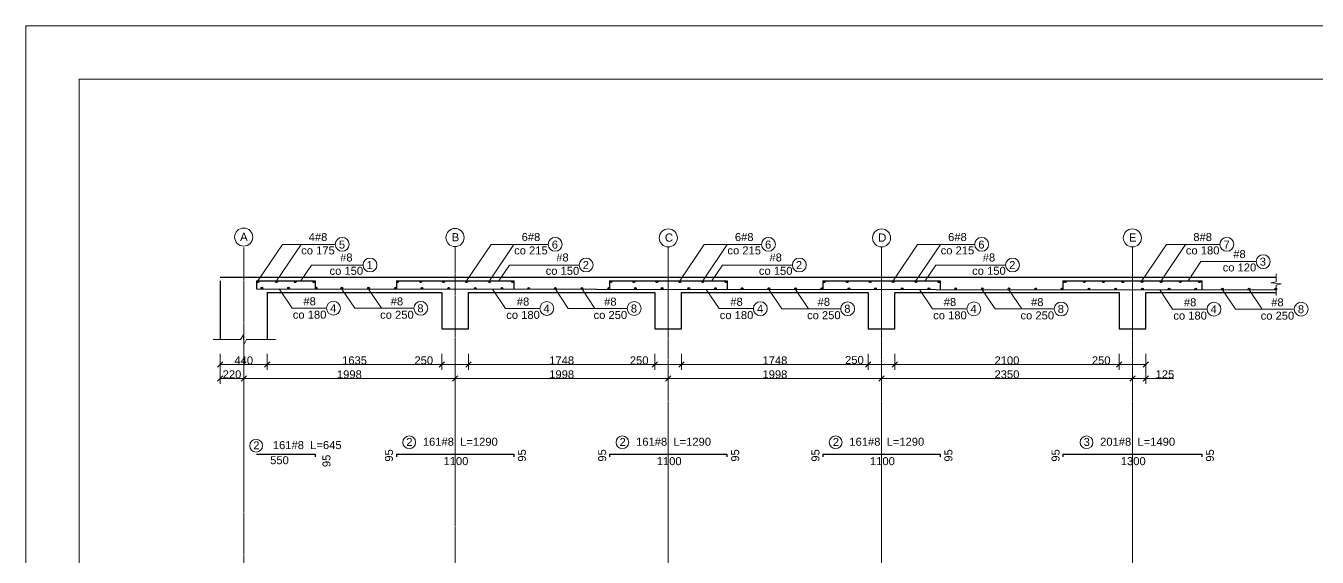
# Model space of a CAD drawing. Header units: millimetres. Extents: x 167217 to 300968, y 226456 to 301181.
# Drawn here: x 167217 to 179316, y 236325 to 241306 of the extents above; entities that cross this region are included whole.
import ezdxf

# ---------------------------------------------------------------- set-up
doc = ezdxf.new("R2010")
doc.units = ezdxf.units.MM
doc.linetypes.add('ACAD_ISO03W100', pattern=[30, 12, -18])
doc.linetypes.add('CENTER2', pattern=[28.575, 19.05, -3.175, 3.175, -3.175])
doc.layers.get('0').update_dxf_attribs({"lineweight": 5})
doc.layers.get('Defpoints').update_dxf_attribs({"lineweight": 25})
for name, color, linetype, lineweight in [('Linie', 7, 'Continuous', 5), ('opisówka', 255, 'Continuous', 5), ('Osie', 7, 'ACAD_ISO03W100', 5), ('zbrojenie dolne', 210, 'Continuous', 25), ('zbrojenie górne', 70, 'Continuous', 25), ('Ściany', 1, 'Continuous', 25)]:
    doc.layers.add(name, color=color, linetype=linetype, lineweight=lineweight)
doc.styles.add('KB2', font='arial.ttf', dxfattribs={"height": 230})
doc.styles.get("Standard").update_dxf_attribs({"font": 'arial.ttf'})
doc.dimstyles.new('Kopia KB2', dxfattribs={"dimscale": 0, "dimtxt": 75, "dimasz": 50, "dimexe": 50, "dimexo": 6.25, "dimtad": 1, "dimdec": 0, "dimtxsty": 'Standard', "dimblk": 'OBLIQUE', "dimcen": 2.5, "dimclrd": 256, "dimadec": 0, "dimazin": 0, "dimtfac": 1, "dimtdec": 0, "dimtmove": 0, "dimatfit": 2, "dimldrblk": 'DOT', "dimfxl": 100, "dimfxlon": 1, "dimlwd": 5, "dimlwe": 5, "dimarcsym": 0})

# ---------------------------------------------------------------- blocks, each defined once
blk = doc.blocks.new('*U12')
at = {"layer": 'Osie', "color": 0, "linetype": 'CENTER2', "transparency": 16777216}
blk.add_line((0, 616), (0, -10129), dxfattribs=at)
blk = doc.blocks.new('*U13')
at = {"layer": 'Osie', "color": 0, "linetype": 'CENTER2', "transparency": 16777216}
blk.add_line((0, 602), (0, -10148), dxfattribs=at)
blk = doc.blocks.new('*U14')
at = {"layer": 'Osie', "color": 0, "linetype": 'CENTER2', "transparency": 16777216}
blk.add_line((0, 599), (0, -10144), dxfattribs=at)
blk = doc.blocks.new('*U15')
at = {"layer": 'Osie', "color": 0, "linetype": 'CENTER2', "transparency": 16777216}
blk.add_line((0, 599), (0, -10144), dxfattribs=at)
blk = doc.blocks.new('*U16')
at = {"layer": 'Osie', "color": 0, "linetype": 'CENTER2', "transparency": 16777216}
blk.add_line((0, 599), (0, -10144), dxfattribs=at)
blk = doc.blocks.new('_Oblique')
at = {"color": 0, "linetype": 'ByBlock', "lineweight": -2}
blk.add_line((-0.5, -0.5), (0.5, 0.5), dxfattribs=at)
blk = doc.blocks.new('*D17')
at = {"layer": 'Defpoints', "color": 0, "lineweight": 5, "ltscale": 100, "transparency": 16777216}
for p in [(169038, 238364), (169478, 238364), (169478, 238131)]:
    blk.add_point(p, dxfattribs=at)
at = {"layer": 'opisówka', "color": 0, "linetype": 'Continuous', "lineweight": 5, "ltscale": 100, "transparency": 16777216}
for p, q in [((169038, 238231), (169038, 238081)), ((169478, 238231), (169478, 238081))]:
    blk.add_line(p, q, dxfattribs=at)
at = {"layer": 'opisówka', "linetype": 'Continuous', "lineweight": 5, "ltscale": 100, "transparency": 16777216}
blk.add_line((169038, 238131), (169478, 238131), dxfattribs=at)
at = {"layer": 'opisówka', "lineweight": 5, "ltscale": 100, "transparency": 16777216, "xscale": 50, "yscale": 50, "zscale": 50, "rotation": 180}
blk.add_blockref('_Oblique', (169038, 238131), dxfattribs=at)
at = {"layer": 'opisówka', "lineweight": 5, "ltscale": 100, "transparency": 16777216, "xscale": 50, "yscale": 50, "zscale": 50}
blk.add_blockref('_Oblique', (169478, 238131), dxfattribs=at)
at = {"layer": 'opisówka', "color": 0, "ltscale": 100, "transparency": 16777216, "insert": (169258, 238169), "char_height": 75, "attachment_point": 5}
blk.add_mtext('440', dxfattribs=at)
blk = doc.blocks.new('_Dot')
at = {"color": 0, "linetype": 'ByBlock', "lineweight": -2}
blk.add_line((-0.5, 0), (-1, 0), dxfattribs=at)
at = {"color": 0, "linetype": 'ByBlock', "const_width": 0.5}
blk.add_lwpolyline([(-0.25, 0, 1), (0.25, 0, 1)], format="xyb", close=True, dxfattribs=at)
blk = doc.blocks.new('*D18')
at = {"layer": 'Defpoints', "color": 0, "lineweight": 5, "ltscale": 100, "transparency": 16777216}
for p in [(169478, 238364), (171113, 238464), (171113, 238131)]:
    blk.add_point(p, dxfattribs=at)
at = {"layer": 'opisówka', "color": 0, "linetype": 'Continuous', "lineweight": 5, "ltscale": 100, "transparency": 16777216}
for p, q in [((169478, 238231), (169478, 238081)), ((171113, 238231), (171113, 238081))]:
    blk.add_line(p, q, dxfattribs=at)
at = {"layer": 'opisówka', "linetype": 'Continuous', "lineweight": 5, "ltscale": 100, "transparency": 16777216}
blk.add_line((169478, 238131), (171113, 238131), dxfattribs=at)
at = {"layer": 'opisówka', "lineweight": 5, "ltscale": 100, "transparency": 16777216, "xscale": 50, "yscale": 50, "zscale": 50, "rotation": 180}
blk.add_blockref('_Oblique', (169478, 238131), dxfattribs=at)
at = {"layer": 'opisówka', "lineweight": 5, "ltscale": 100, "transparency": 16777216, "xscale": 50, "yscale": 50, "zscale": 50}
blk.add_blockref('_Oblique', (171113, 238131), dxfattribs=at)
at = {"layer": 'opisówka', "color": 0, "ltscale": 100, "transparency": 16777216, "insert": (170296, 238169), "char_height": 75, "attachment_point": 5}
blk.add_mtext('{\\fArial|b0|i0|c238|p34;1635}', dxfattribs=at)
blk = doc.blocks.new('*D19')
at = {"layer": 'Defpoints', "color": 0, "lineweight": 5, "ltscale": 100, "transparency": 16777216}
for p in [(171113, 238464), (171363, 238464), (171363, 238131)]:
    blk.add_point(p, dxfattribs=at)
at = {"layer": 'opisówka', "linetype": 'Continuous', "lineweight": 5, "ltscale": 100, "transparency": 16777216}
for p, q in [((170861, 238131), (171113, 238131)), ((171113, 238131), (171363, 238131))]:
    blk.add_line(p, q, dxfattribs=at)
at = {"layer": 'opisówka', "color": 0, "linetype": 'Continuous', "lineweight": 5, "ltscale": 100, "transparency": 16777216}
for p, q in [((171113, 238231), (171113, 238081)), ((171363, 238231), (171363, 238081))]:
    blk.add_line(p, q, dxfattribs=at)
at = {"layer": 'opisówka', "lineweight": 5, "ltscale": 100, "transparency": 16777216, "xscale": 50, "yscale": 50, "zscale": 50, "rotation": 180}
blk.add_blockref('_Oblique', (171113, 238131), dxfattribs=at)
at = {"layer": 'opisówka', "lineweight": 5, "ltscale": 100, "transparency": 16777216, "xscale": 50, "yscale": 50, "zscale": 50}
blk.add_blockref('_Oblique', (171363, 238131), dxfattribs=at)
at = {"layer": 'opisówka', "color": 0, "ltscale": 100, "transparency": 16777216, "insert": (170945, 238169), "char_height": 75, "attachment_point": 5}
blk.add_mtext('250', dxfattribs=at)
blk = doc.blocks.new('*D20')
at = {"layer": 'Defpoints', "color": 0, "lineweight": 5, "ltscale": 100, "transparency": 16777216}
for p in [(171363, 238464), (173111, 238464), (173111, 238131)]:
    blk.add_point(p, dxfattribs=at)
at = {"layer": 'opisówka', "color": 0, "linetype": 'Continuous', "lineweight": 5, "ltscale": 100, "transparency": 16777216}
for p, q in [((171363, 238231), (171363, 238081)), ((173111, 238231), (173111, 238081))]:
    blk.add_line(p, q, dxfattribs=at)
at = {"layer": 'opisówka', "linetype": 'Continuous', "lineweight": 5, "ltscale": 100, "transparency": 16777216}
blk.add_line((171363, 238131), (173111, 238131), dxfattribs=at)
at = {"layer": 'opisówka', "lineweight": 5, "ltscale": 100, "transparency": 16777216, "xscale": 50, "yscale": 50, "zscale": 50, "rotation": 180}
blk.add_blockref('_Oblique', (171363, 238131), dxfattribs=at)
at = {"layer": 'opisówka', "lineweight": 5, "ltscale": 100, "transparency": 16777216, "xscale": 50, "yscale": 50, "zscale": 50}
blk.add_blockref('_Oblique', (173111, 238131), dxfattribs=at)
at = {"layer": 'opisówka', "color": 0, "ltscale": 100, "transparency": 16777216, "insert": (172237, 238169), "char_height": 75, "attachment_point": 5}
blk.add_mtext('{\\fArial|b0|i0|c238|p34;1748}', dxfattribs=at)
blk = doc.blocks.new('*D21')
at = {"layer": 'Defpoints', "color": 0, "lineweight": 5, "ltscale": 100, "transparency": 16777216}
for p in [(173111, 238464), (173361, 238464), (173361, 238131)]:
    blk.add_point(p, dxfattribs=at)
at = {"layer": 'opisówka', "linetype": 'Continuous', "lineweight": 5, "ltscale": 100, "transparency": 16777216}
for p, q in [((172879, 238131), (173111, 238131)), ((173111, 238131), (173361, 238131))]:
    blk.add_line(p, q, dxfattribs=at)
at = {"layer": 'opisówka', "color": 0, "linetype": 'Continuous', "lineweight": 5, "ltscale": 100, "transparency": 16777216}
for p, q in [((173111, 238231), (173111, 238081)), ((173361, 238231), (173361, 238081))]:
    blk.add_line(p, q, dxfattribs=at)
at = {"layer": 'opisówka', "lineweight": 5, "ltscale": 100, "transparency": 16777216, "xscale": 50, "yscale": 50, "zscale": 50, "rotation": 180}
blk.add_blockref('_Oblique', (173111, 238131), dxfattribs=at)
at = {"layer": 'opisówka', "lineweight": 5, "ltscale": 100, "transparency": 16777216, "xscale": 50, "yscale": 50, "zscale": 50}
blk.add_blockref('_Oblique', (173361, 238131), dxfattribs=at)
at = {"layer": 'opisówka', "color": 0, "ltscale": 100, "transparency": 16777216, "insert": (172963, 238169), "char_height": 75, "attachment_point": 5}
blk.add_mtext('250', dxfattribs=at)
blk = doc.blocks.new('*D22')
at = {"layer": 'Defpoints', "color": 0, "lineweight": 5, "ltscale": 100, "transparency": 16777216}
for p in [(173361, 238464), (175109, 238464), (175109, 238131)]:
    blk.add_point(p, dxfattribs=at)
at = {"layer": 'opisówka', "color": 0, "linetype": 'Continuous', "lineweight": 5, "ltscale": 100, "transparency": 16777216}
for p, q in [((173361, 238231), (173361, 238081)), ((175109, 238231), (175109, 238081))]:
    blk.add_line(p, q, dxfattribs=at)
at = {"layer": 'opisówka', "linetype": 'Continuous', "lineweight": 5, "ltscale": 100, "transparency": 16777216}
blk.add_line((173361, 238131), (175109, 238131), dxfattribs=at)
at = {"layer": 'opisówka', "lineweight": 5, "ltscale": 100, "transparency": 16777216, "xscale": 50, "yscale": 50, "zscale": 50, "rotation": 180}
blk.add_blockref('_Oblique', (173361, 238131), dxfattribs=at)
at = {"layer": 'opisówka', "lineweight": 5, "ltscale": 100, "transparency": 16777216, "xscale": 50, "yscale": 50, "zscale": 50}
blk.add_blockref('_Oblique', (175109, 238131), dxfattribs=at)
at = {"layer": 'opisówka', "color": 0, "ltscale": 100, "transparency": 16777216, "insert": (174235, 238169), "char_height": 75, "attachment_point": 5}
blk.add_mtext('{\\fArial|b0|i0|c238|p34;1748}', dxfattribs=at)
blk = doc.blocks.new('*D23')
at = {"layer": 'Defpoints', "color": 0, "lineweight": 5, "ltscale": 100, "transparency": 16777216}
for p in [(175109, 238464), (175359, 238464), (175359, 238131)]:
    blk.add_point(p, dxfattribs=at)
at = {"layer": 'opisówka', "color": 0, "linetype": 'Continuous', "lineweight": 5, "ltscale": 100, "transparency": 16777216}
for p, q in [((175109, 238231), (175109, 238081)), ((175359, 238231), (175359, 238081))]:
    blk.add_line(p, q, dxfattribs=at)
at = {"layer": 'opisówka', "linetype": 'Continuous', "lineweight": 5, "ltscale": 100, "transparency": 16777216}
blk.add_line((175109, 238131), (175359, 238131), dxfattribs=at)
at = {"layer": 'opisówka', "lineweight": 5, "ltscale": 100, "transparency": 16777216, "xscale": 50, "yscale": 50, "zscale": 50, "rotation": 180}
blk.add_blockref('_Oblique', (175109, 238131), dxfattribs=at)
at = {"layer": 'opisówka', "lineweight": 5, "ltscale": 100, "transparency": 16777216, "xscale": 50, "yscale": 50, "zscale": 50}
blk.add_blockref('_Oblique', (175359, 238131), dxfattribs=at)
at = {"layer": 'opisówka', "color": 0, "ltscale": 100, "transparency": 16777216, "insert": (174980, 238173), "char_height": 75, "attachment_point": 5}
blk.add_mtext('250', dxfattribs=at)
blk = doc.blocks.new('*D24')
at = {"layer": 'Defpoints', "color": 0, "lineweight": 5, "ltscale": 100, "transparency": 16777216}
for p in [(175359, 238464), (177459, 238464), (177459, 238131)]:
    blk.add_point(p, dxfattribs=at)
at = {"layer": 'opisówka', "color": 0, "linetype": 'Continuous', "lineweight": 5, "ltscale": 100, "transparency": 16777216}
for p, q in [((175359, 238231), (175359, 238081)), ((177459, 238231), (177459, 238081))]:
    blk.add_line(p, q, dxfattribs=at)
at = {"layer": 'opisówka', "linetype": 'Continuous', "lineweight": 5, "ltscale": 100, "transparency": 16777216}
blk.add_line((175359, 238131), (177459, 238131), dxfattribs=at)
at = {"layer": 'opisówka', "lineweight": 5, "ltscale": 100, "transparency": 16777216, "xscale": 50, "yscale": 50, "zscale": 50, "rotation": 180}
blk.add_blockref('_Oblique', (175359, 238131), dxfattribs=at)
at = {"layer": 'opisówka', "lineweight": 5, "ltscale": 100, "transparency": 16777216, "xscale": 50, "yscale": 50, "zscale": 50}
blk.add_blockref('_Oblique', (177459, 238131), dxfattribs=at)
at = {"layer": 'opisówka', "color": 0, "ltscale": 100, "transparency": 16777216, "insert": (176409, 238169), "char_height": 75, "attachment_point": 5}
blk.add_mtext('{\\fArial|b0|i0|c238|p34;2100}', dxfattribs=at)
blk = doc.blocks.new('*D25')
at = {"layer": 'Defpoints', "color": 0, "lineweight": 5, "ltscale": 100, "transparency": 16777216}
for p in [(177459, 238464), (177709, 238464), (177709, 238131)]:
    blk.add_point(p, dxfattribs=at)
at = {"layer": 'opisówka', "linetype": 'Continuous', "lineweight": 5, "ltscale": 100, "transparency": 16777216}
for p, q in [((177208, 238131), (177459, 238131)), ((177459, 238131), (177709, 238131))]:
    blk.add_line(p, q, dxfattribs=at)
at = {"layer": 'opisówka', "color": 0, "linetype": 'Continuous', "lineweight": 5, "ltscale": 100, "transparency": 16777216}
for p, q in [((177459, 238231), (177459, 238081)), ((177709, 238231), (177709, 238081))]:
    blk.add_line(p, q, dxfattribs=at)
at = {"layer": 'opisówka', "lineweight": 5, "ltscale": 100, "transparency": 16777216, "xscale": 50, "yscale": 50, "zscale": 50, "rotation": 180}
blk.add_blockref('_Oblique', (177459, 238131), dxfattribs=at)
at = {"layer": 'opisówka', "lineweight": 5, "ltscale": 100, "transparency": 16777216, "xscale": 50, "yscale": 50, "zscale": 50}
blk.add_blockref('_Oblique', (177709, 238131), dxfattribs=at)
at = {"layer": 'opisówka', "color": 0, "ltscale": 100, "transparency": 16777216, "insert": (177292, 238169), "char_height": 75, "attachment_point": 5}
blk.add_mtext('250', dxfattribs=at)
blk = doc.blocks.new('*D26')
at = {"layer": 'Defpoints', "color": 0, "lineweight": 5, "ltscale": 100, "transparency": 16777216}
for p in [(169038, 238361), (169258, 238361), (169258, 237999)]:
    blk.add_point(p, dxfattribs=at)
at = {"layer": 'opisówka', "color": 0, "linetype": 'Continuous', "lineweight": 5, "ltscale": 100, "transparency": 16777216}
for p, q in [((169038, 238099), (169038, 237949)), ((169258, 238099), (169258, 237949))]:
    blk.add_line(p, q, dxfattribs=at)
at = {"layer": 'opisówka', "linetype": 'Continuous', "lineweight": 5, "ltscale": 100, "transparency": 16777216}
blk.add_line((169038, 237999), (169258, 237999), dxfattribs=at)
at = {"layer": 'opisówka', "lineweight": 5, "ltscale": 100, "transparency": 16777216, "xscale": 50, "yscale": 50, "zscale": 50, "rotation": 180}
blk.add_blockref('_Oblique', (169038, 237999), dxfattribs=at)
at = {"layer": 'opisówka', "lineweight": 5, "ltscale": 100, "transparency": 16777216, "xscale": 50, "yscale": 50, "zscale": 50}
blk.add_blockref('_Oblique', (169258, 237999), dxfattribs=at)
at = {"layer": 'opisówka', "color": 0, "ltscale": 100, "transparency": 16777216, "insert": (169148, 238038), "char_height": 75, "attachment_point": 5}
blk.add_mtext('220', dxfattribs=at)
blk = doc.blocks.new('*D27')
at = {"layer": 'Defpoints', "color": 0, "lineweight": 5, "ltscale": 100, "transparency": 16777216}
for p in [(169258, 238364), (171238, 238464), (171238, 237999)]:
    blk.add_point(p, dxfattribs=at)
at = {"layer": 'opisówka', "color": 0, "linetype": 'Continuous', "lineweight": 5, "ltscale": 100, "transparency": 16777216}
for p, q in [((169258, 238099), (169258, 237949)), ((171238, 238099), (171238, 237949))]:
    blk.add_line(p, q, dxfattribs=at)
at = {"layer": 'opisówka', "linetype": 'Continuous', "lineweight": 5, "ltscale": 100, "transparency": 16777216}
blk.add_line((169258, 237999), (171238, 237999), dxfattribs=at)
at = {"layer": 'opisówka', "lineweight": 5, "ltscale": 100, "transparency": 16777216, "xscale": 50, "yscale": 50, "zscale": 50, "rotation": 180}
blk.add_blockref('_Oblique', (169258, 237999), dxfattribs=at)
at = {"layer": 'opisówka', "lineweight": 5, "ltscale": 100, "transparency": 16777216, "xscale": 50, "yscale": 50, "zscale": 50}
blk.add_blockref('_Oblique', (171238, 237999), dxfattribs=at)
at = {"layer": 'opisówka', "color": 0, "ltscale": 100, "transparency": 16777216, "insert": (170248, 238038), "char_height": 75, "attachment_point": 5}
blk.add_mtext('{\\fArial|b0|i0|c238|p34;1998}', dxfattribs=at)
blk = doc.blocks.new('*D28')
at = {"layer": 'Defpoints', "color": 0, "lineweight": 5, "ltscale": 100, "transparency": 16777216}
for p in [(171238, 238464), (173236, 238464), (173236, 237999)]:
    blk.add_point(p, dxfattribs=at)
at = {"layer": 'opisówka', "color": 0, "linetype": 'Continuous', "lineweight": 5, "ltscale": 100, "transparency": 16777216}
for p, q in [((171238, 238099), (171238, 237949)), ((173236, 238099), (173236, 237949))]:
    blk.add_line(p, q, dxfattribs=at)
at = {"layer": 'opisówka', "linetype": 'Continuous', "lineweight": 5, "ltscale": 100, "transparency": 16777216}
blk.add_line((171238, 237999), (173236, 237999), dxfattribs=at)
at = {"layer": 'opisówka', "lineweight": 5, "ltscale": 100, "transparency": 16777216, "xscale": 50, "yscale": 50, "zscale": 50, "rotation": 180}
blk.add_blockref('_Oblique', (171238, 237999), dxfattribs=at)
at = {"layer": 'opisówka', "lineweight": 5, "ltscale": 100, "transparency": 16777216, "xscale": 50, "yscale": 50, "zscale": 50}
blk.add_blockref('_Oblique', (173236, 237999), dxfattribs=at)
at = {"layer": 'opisówka', "color": 0, "ltscale": 100, "transparency": 16777216, "insert": (172237, 238038), "char_height": 75, "attachment_point": 5}
blk.add_mtext('{\\fArial|b0|i0|c238|p34;1998}', dxfattribs=at)
blk = doc.blocks.new('*D29')
at = {"layer": 'Defpoints', "color": 0, "lineweight": 5, "ltscale": 100, "transparency": 16777216}
for p in [(173236, 238464), (175234, 238464), (175234, 237999)]:
    blk.add_point(p, dxfattribs=at)
at = {"layer": 'opisówka', "color": 0, "linetype": 'Continuous', "lineweight": 5, "ltscale": 100, "transparency": 16777216}
for p, q in [((173236, 238099), (173236, 237949)), ((175234, 238099), (175234, 237949))]:
    blk.add_line(p, q, dxfattribs=at)
at = {"layer": 'opisówka', "linetype": 'Continuous', "lineweight": 5, "ltscale": 100, "transparency": 16777216}
blk.add_line((173236, 237999), (175234, 237999), dxfattribs=at)
at = {"layer": 'opisówka', "lineweight": 5, "ltscale": 100, "transparency": 16777216, "xscale": 50, "yscale": 50, "zscale": 50, "rotation": 180}
blk.add_blockref('_Oblique', (173236, 237999), dxfattribs=at)
at = {"layer": 'opisówka', "lineweight": 5, "ltscale": 100, "transparency": 16777216, "xscale": 50, "yscale": 50, "zscale": 50}
blk.add_blockref('_Oblique', (175234, 237999), dxfattribs=at)
at = {"layer": 'opisówka', "color": 0, "ltscale": 100, "transparency": 16777216, "insert": (174235, 238038), "char_height": 75, "attachment_point": 5}
blk.add_mtext('{\\fArial|b0|i0|c238|p34;1998}', dxfattribs=at)
blk = doc.blocks.new('*D30')
at = {"layer": 'Defpoints', "color": 0, "lineweight": 5, "ltscale": 100, "transparency": 16777216}
for p in [(175234, 238464), (177584, 238464), (177584, 237999)]:
    blk.add_point(p, dxfattribs=at)
at = {"layer": 'opisówka', "color": 0, "linetype": 'Continuous', "lineweight": 5, "ltscale": 100, "transparency": 16777216}
for p, q in [((175234, 238099), (175234, 237949)), ((177584, 238099), (177584, 237949))]:
    blk.add_line(p, q, dxfattribs=at)
at = {"layer": 'opisówka', "linetype": 'Continuous', "lineweight": 5, "ltscale": 100, "transparency": 16777216}
blk.add_line((175234, 237999), (177584, 237999), dxfattribs=at)
at = {"layer": 'opisówka', "lineweight": 5, "ltscale": 100, "transparency": 16777216, "xscale": 50, "yscale": 50, "zscale": 50, "rotation": 180}
blk.add_blockref('_Oblique', (175234, 237999), dxfattribs=at)
at = {"layer": 'opisówka', "lineweight": 5, "ltscale": 100, "transparency": 16777216, "xscale": 50, "yscale": 50, "zscale": 50}
blk.add_blockref('_Oblique', (177584, 237999), dxfattribs=at)
at = {"layer": 'opisówka', "color": 0, "ltscale": 100, "transparency": 16777216, "insert": (176409, 238038), "char_height": 75, "attachment_point": 5}
blk.add_mtext('{\\fArial|b0|i0|c238|p34;2350}', dxfattribs=at)
blk = doc.blocks.new('*D31')
at = {"layer": 'Defpoints', "color": 0, "lineweight": 5, "ltscale": 100, "transparency": 16777216}
for p in [(177584, 238464), (177709, 238464), (177709, 237999)]:
    blk.add_point(p, dxfattribs=at)
at = {"layer": 'opisówka', "color": 0, "linetype": 'Continuous', "lineweight": 5, "ltscale": 100, "transparency": 16777216}
for p, q in [((177584, 238099), (177584, 237949)), ((177709, 238099), (177709, 237949))]:
    blk.add_line(p, q, dxfattribs=at)
at = {"layer": 'opisówka', "linetype": 'Continuous', "lineweight": 5, "ltscale": 100, "transparency": 16777216}
for p in [(177584, 237999), (177969, 237999)]:
    blk.add_line(p, (177709, 237999), dxfattribs=at)
at = {"layer": 'opisówka', "lineweight": 5, "ltscale": 100, "transparency": 16777216, "xscale": 50, "yscale": 50, "zscale": 50, "rotation": 180}
blk.add_blockref('_Oblique', (177584, 237999), dxfattribs=at)
at = {"layer": 'opisówka', "lineweight": 5, "ltscale": 100, "transparency": 16777216, "xscale": 50, "yscale": 50, "zscale": 50}
blk.add_blockref('_Oblique', (177709, 237999), dxfattribs=at)
at = {"layer": 'opisówka', "color": 0, "ltscale": 100, "transparency": 16777216, "insert": (177889, 238038), "char_height": 75, "attachment_point": 5}
blk.add_mtext('125', dxfattribs=at)
blk = doc.blocks.new('*U37')
at = {"layer": 'zbrojenie górne', "ltscale": 100}
h = blk.add_hatch(color=256, dxfattribs=at)
h.dxf.hatch_style = 1
h.paths.add_polyline_path([(-8, 0, 1), (8, 0, 1)])
blk.add_circle((0, 0), 8, dxfattribs=at)
blk = doc.blocks.new('*U38')
at = {"layer": 'zbrojenie górne', "color": 0, "linetype": 'ByBlock', "lineweight": -2, "transparency": 16777216}
for p in [(0, 0), (180, 0), (360, 0), (540, 0), (720, 0), (900, 0), (1080, 0), (1260, 0)]:
    blk.add_blockref('*U37', p, dxfattribs=at)
blk = doc.blocks.new('*U39')
at = {"layer": 'zbrojenie górne', "ltscale": 100}
h = blk.add_hatch(color=256, dxfattribs=at)
h.dxf.hatch_style = 1
h.paths.add_polyline_path([(-8, 0, 1), (8, 0, 1)])
blk.add_circle((0, 0), 8, dxfattribs=at)
blk = doc.blocks.new('*U40')
at = {"layer": 'zbrojenie górne', "color": 0, "linetype": 'ByBlock', "lineweight": -2, "transparency": 16777216}
for p in [(0, 0), (215, 0), (430, 0), (645, 0), (860, 0), (1075, 0)]:
    blk.add_blockref('*U39', p, dxfattribs=at)
blk = doc.blocks.new('*U47')
at = {"layer": 'zbrojenie górne', "ltscale": 100}
h = blk.add_hatch(color=256, dxfattribs=at)
h.dxf.hatch_style = 1
h.paths.add_polyline_path([(-8, 0, 1), (8, 0, 1)])
blk.add_circle((0, 0), 8, dxfattribs=at)
blk = doc.blocks.new('*U48')
at = {"layer": 'zbrojenie górne', "color": 0, "linetype": 'ByBlock', "lineweight": -2, "transparency": 16777216}
for p in [(0, 0), (175, 0), (350, 0), (525, 0)]:
    blk.add_blockref('*U47', p, dxfattribs=at)
blk = doc.blocks.new('*U49')
at = {"layer": 'zbrojenie górne', "ltscale": 100}
h = blk.add_hatch(color=256, dxfattribs=at)
h.dxf.hatch_style = 1
h.paths.add_polyline_path([(-8, 0, 1), (8, 0, 1)])
blk.add_circle((0, 0), 8, dxfattribs=at)
blk = doc.blocks.new('*U50')
at = {"layer": 'zbrojenie górne', "color": 0, "linetype": 'ByBlock', "lineweight": -2, "transparency": 16777216}
for p in [(0, 0), (215, 0), (430, 0), (645, 0), (860, 0), (1075, 0)]:
    blk.add_blockref('*U49', p, dxfattribs=at)
blk = doc.blocks.new('*U51')
at = {"layer": 'zbrojenie górne', "ltscale": 100}
h = blk.add_hatch(color=256, dxfattribs=at)
h.dxf.hatch_style = 1
h.paths.add_polyline_path([(-8, 0, 1), (8, 0, 1)])
blk.add_circle((0, 0), 8, dxfattribs=at)
blk = doc.blocks.new('*U52')
at = {"layer": 'zbrojenie górne', "color": 0, "linetype": 'ByBlock', "lineweight": -2, "transparency": 16777216}
for p in [(0, 0), (215, 0), (430, 0), (645, 0), (860, 0), (1075, 0)]:
    blk.add_blockref('*U51', p, dxfattribs=at)

msp = doc.modelspace()

# ---------------------------------------------------------------- hatches: boundary and pattern name
at = {"layer": 'zbrojenie dolne', "ltscale": 100}
h = msp.add_hatch(color=256, dxfattribs=at)
h.dxf.hatch_style = 1
h.paths.add_polyline_path([(169436.1, 238847.4, 1), (169420.1, 238847.5, 1)])
h = msp.add_hatch(color=256, dxfattribs=at)
h.dxf.hatch_style = 1
h.paths.add_polyline_path([(169686.1, 238847.2, 1), (169670.1, 238847.2, 1)])
h = msp.add_hatch(color=256, dxfattribs=at)
h.dxf.hatch_style = 1
h.paths.add_polyline_path([(169930.4, 238846.9, 1), (169946.4, 238846.9, 1)])
h = msp.add_hatch(color=256, dxfattribs=at)
h.dxf.hatch_style = 1
h.paths.add_polyline_path([(170186.1, 238846.7, 1), (170170.1, 238846.7, 1)])
h = msp.add_hatch(color=256, dxfattribs=at)
h.dxf.hatch_style = 1
h.paths.add_polyline_path([(170436.1, 238846.4, 1), (170420.1, 238846.4, 1)])
h = msp.add_hatch(color=256, dxfattribs=at)
h.dxf.hatch_style = 1
h.paths.add_polyline_path([(170686.1, 238846.1, 1), (170670.1, 238846.1, 1)])
h = msp.add_hatch(color=256, dxfattribs=at)
h.dxf.hatch_style = 1
h.paths.add_polyline_path([(170936.1, 238845.9, 1), (170920.1, 238845.9, 1)])
h = msp.add_hatch(color=256, dxfattribs=at)
h.dxf.hatch_style = 1
h.paths.add_polyline_path([(171186.1, 238845.6, 1), (171170.1, 238845.6, 1)])
h = msp.add_hatch(color=256, dxfattribs=at)
h.dxf.hatch_style = 1
h.paths.add_polyline_path([(171436.1, 238845.3, 1), (171420.1, 238845.4, 1)])
h = msp.add_hatch(color=256, dxfattribs=at)
h.dxf.hatch_style = 1
h.paths.add_polyline_path([(171686.1, 238845.1, 1), (171670.1, 238845.1, 1)])
h = msp.add_hatch(color=256, dxfattribs=at)
h.dxf.hatch_style = 1
h.paths.add_polyline_path([(171936.1, 238844.8, 1), (171920.1, 238844.8, 1)])
h = msp.add_hatch(color=256, dxfattribs=at)
h.dxf.hatch_style = 1
h.paths.add_polyline_path([(172186.1, 238844.6, 1), (172170.1, 238844.6, 1)])
h = msp.add_hatch(color=256, dxfattribs=at)
h.dxf.hatch_style = 1
h.paths.add_polyline_path([(172436.1, 238844.3, 1), (172420.1, 238844.3, 1)])
h = msp.add_hatch(color=256, dxfattribs=at)
h.dxf.hatch_style = 1
h.paths.add_polyline_path([(172668.8, 238844, 1), (172684.8, 238844, 1)])
h = msp.add_hatch(color=256, dxfattribs=at)
h.dxf.hatch_style = 1
h.paths.add_polyline_path([(172936.1, 238843.8, 1), (172920.1, 238843.8, 1)])
h = msp.add_hatch(color=256, dxfattribs=at)
h.dxf.hatch_style = 1
h.paths.add_polyline_path([(173186.1, 238843.5, 1), (173170.1, 238843.5, 1)])
h = msp.add_hatch(color=256, dxfattribs=at)
h.dxf.hatch_style = 1
h.paths.add_polyline_path([(173436.1, 238843.2, 1), (173420.1, 238843.3, 1)])
h = msp.add_hatch(color=256, dxfattribs=at)
h.dxf.hatch_style = 1
h.paths.add_polyline_path([(173686.1, 238843, 1), (173670.1, 238843, 1)])
h = msp.add_hatch(color=256, dxfattribs=at)
h.dxf.hatch_style = 1
h.paths.add_polyline_path([(173936.1, 238842.7, 1), (173920.1, 238842.7, 1)])
h = msp.add_hatch(color=256, dxfattribs=at)
h.dxf.hatch_style = 1
h.paths.add_polyline_path([(174186.1, 238842.5, 1), (174170.1, 238842.5, 1)])
h = msp.add_hatch(color=256, dxfattribs=at)
h.dxf.hatch_style = 1
h.paths.add_polyline_path([(174436.1, 238842.2, 1), (174420.1, 238842.2, 1)])
h = msp.add_hatch(color=256, dxfattribs=at)
h.dxf.hatch_style = 1
h.paths.add_polyline_path([(174666.2, 238841.9, 1), (174682.2, 238841.9, 1)])
h = msp.add_hatch(color=256, dxfattribs=at)
h.dxf.hatch_style = 1
h.paths.add_polyline_path([(174936.1, 238841.7, 1), (174920.1, 238841.7, 1)])
h = msp.add_hatch(color=256, dxfattribs=at)
h.dxf.hatch_style = 1
h.paths.add_polyline_path([(175186.1, 238841.4, 1), (175170.1, 238841.4, 1)])
h = msp.add_hatch(color=256, dxfattribs=at)
h.dxf.hatch_style = 1
h.paths.add_polyline_path([(175436.1, 238841.2, 1), (175420.1, 238841.2, 1)])
h = msp.add_hatch(color=256, dxfattribs=at)
h.dxf.hatch_style = 1
h.paths.add_polyline_path([(175686.1, 238840.9, 1), (175670.1, 238840.9, 1)])
h = msp.add_hatch(color=256, dxfattribs=at)
h.dxf.hatch_style = 1
h.paths.add_polyline_path([(175936.1, 238840.6, 1), (175920.1, 238840.6, 1)])
h = msp.add_hatch(color=256, dxfattribs=at)
h.dxf.hatch_style = 1
h.paths.add_polyline_path([(176186.1, 238840.4, 1), (176170.1, 238840.4, 1)])
h = msp.add_hatch(color=256, dxfattribs=at)
h.dxf.hatch_style = 1
h.paths.add_polyline_path([(176436.1, 238840.1, 1), (176420.1, 238840.1, 1)])
h = msp.add_hatch(color=256, dxfattribs=at)
h.dxf.hatch_style = 1
h.paths.add_polyline_path([(176686.1, 238839.8, 1), (176670.1, 238839.9, 1)])
h = msp.add_hatch(color=256, dxfattribs=at)
h.dxf.hatch_style = 1
h.paths.add_polyline_path([(176916.4, 238839.6, 1), (176932.4, 238839.6, 1)])
h = msp.add_hatch(color=256, dxfattribs=at)
h.dxf.hatch_style = 1
h.paths.add_polyline_path([(177186.1, 238839.3, 1), (177170.1, 238839.3, 1)])
h = msp.add_hatch(color=256, dxfattribs=at)
h.dxf.hatch_style = 1
h.paths.add_polyline_path([(177436.1, 238839.1, 1), (177420.1, 238839.1, 1)])
h = msp.add_hatch(color=256, dxfattribs=at)
h.dxf.hatch_style = 1
h.paths.add_polyline_path([(177686.1, 238838.8, 1), (177670.1, 238838.8, 1)])
h = msp.add_hatch(color=256, dxfattribs=at)
h.dxf.hatch_style = 1
h.paths.add_polyline_path([(177936.1, 238838.5, 1), (177920.1, 238838.6, 1)])
h = msp.add_hatch(color=256, dxfattribs=at)
h.dxf.hatch_style = 1
h.paths.add_polyline_path([(178186.1, 238838.3, 1), (178170.1, 238838.3, 1)])
h = msp.add_hatch(color=256, dxfattribs=at)
h.dxf.hatch_style = 1
h.paths.add_polyline_path([(178436.1, 238838, 1), (178420.1, 238838, 1)])
h = msp.add_hatch(color=256, dxfattribs=at)
h.dxf.hatch_style = 1
h.paths.add_polyline_path([(178686.1, 238837.8, 1), (178670.1, 238837.8, 1)])
h = msp.add_hatch(color=256, dxfattribs=at)
h.dxf.hatch_style = 1
h.paths.add_polyline_path([(178936.1, 238837.5, 1), (178920.1, 238837.5, 1)])

# ---------------------------------------------------------------- linework, layer by layer
at = {"layer": 'opisówka', "ltscale": 100}
for p, q in [((169620, 239257.3), (169390.5, 238914.8)), ((169795, 239257.3), (169565.5, 238914.8)), ((169620, 239257.3), (170116.2, 239257.3)), ((171575, 239257.3), (171345.6, 238914.8)), ((171790, 239257.3), (171560.6, 238914.8)), ((171575, 239257.3), (172111.2, 239257.3)), ((173573, 239257.3), (173343.6, 238914.8)), ((173788, 239257.3), (173558.6, 238914.8)), ((173573, 239257.3), (174109.2, 239257.3)), ((175571, 239257.3), (175341.6, 238914.8)), ((175786, 239257.3), (175556.6, 238914.8)), ((175571, 239257.3), (176107.2, 239257.3)), ((177903.5, 239257.3), (177674, 238914.8)), ((178083.5, 239257.3), (177854, 238914.8)), ((177903.5, 239257.3), (178404.7, 239257.3)), ((178226.6, 239095.2), (178105.8, 238914.8)), ((178226.6, 239095.2), (178744.1, 239095.2)), ((169892.4, 239063.4), (169792.9, 238914.8)), ((169892.4, 239063.4), (170376.1, 239063.4)), ((171746.7, 239063.4), (171647.2, 238914.8)), ((171746.7, 239063.4), (172400.8, 239063.4)), ((173744.7, 239063.4), (173645.2, 238914.8)), ((173744.7, 239063.4), (174398.8, 239063.4)), ((175742.7, 239063.4), (175643.2, 238914.8)), ((175742.7, 239063.4), (176396.8, 239063.4)), ((178930, 238979.6), (178930, 238905.8)), ((169711.4, 238658.7), (169590.5, 238839.1)), ((170298.9, 238658.3), (170178, 238838.7)), ((170548.9, 238658), (170428, 238838.4)), ((171711.4, 238656.6), (171590.5, 238837)), ((178930, 238905.8), (178880.9, 238895.9)), ((178880.9, 238895.9), (178979, 238888)), ((178979, 238888), (178930, 238875.8)), ((178930, 238875.8), (178930, 238829.5)), ((172298.9, 238656.2), (172178, 238836.6)), ((172548.9, 238656), (172428, 238836.3)), ((173711.4, 238654.5), (173590.5, 238834.9)), ((174298.9, 238654.1), (174178, 238834.5)), ((174548.9, 238653.9), (174428, 238834.2)), ((175711.3, 238652.4), (175590.5, 238832.8)), ((176298.9, 238652), (176178, 238832.4)), ((176548.9, 238651.8), (176428, 238832.1)), ((177961.3, 238650.1), (177840.5, 238830.4)), ((178548.9, 238649.7), (178428, 238830)), ((178798.9, 238649.4), (178678, 238829.8)), ((178930, 238829.5), (178930, 238779.3)), ((169711.4, 238658.7), (170033.5, 238658.7)), ((170298.9, 238658.3), (170851.6, 238658)), ((171711.4, 238656.6), (172033.5, 238656.6)), ((172298.9, 238656.2), (172851.6, 238655.9)), ((173711.4, 238654.5), (174033.5, 238654.5)), ((174298.9, 238654.1), (174851.6, 238653.8)), ((175711.3, 238652.4), (176033.5, 238652.4)), ((176298.9, 238652), (176851.6, 238651.8)), ((177961.3, 238650.1), (178283.5, 238650.1)), ((178548.9, 238649.7), (179101.6, 238649.4)), ((169038, 238364.5), (168971.2, 238364.5)), ((169038, 238364.5), (169226.6, 238364.5)), ((169226.6, 238364.5), (169255.3, 238409)), ((169255.3, 238409), (169258, 238316.2)), ((169258, 238316.2), (169284, 238364.5)), ((169284, 238364.5), (169478, 238364.5)), ((169478, 238364.5), (169557.1, 238364.5))]:
    msp.add_line(p, q, dxfattribs=at)
for points in [[(167216.5, 241305.9), (188216.5, 241305.9), (188216.5, 226455.9), (167216.5, 226455.9)], [(167716.5, 240805.9), (187716.5, 240805.9), (187716.5, 226955.9), (167716.5, 226955.9)]]:
    msp.add_lwpolyline(points, close=True, dxfattribs=at)
for centre, radius in [((169258, 239324.9), 84.8), ((170181.2, 239257.3), 65), ((171238, 239321.4), 84.8), ((172176.2, 239257.3), 65), ((173236, 239317.9), 84.8), ((174174.2, 239257.3), 65), ((175234, 239317.9), 84.8), ((176172.2, 239257.3), 65), ((177584, 239317.9), 84.8), ((178469.7, 239257.3), 65), ((170441.1, 239063.4), 65), ((172465.8, 239063.4), 65), ((174463.8, 239063.4), 65), ((176461.8, 239063.4), 65), ((178809.1, 239095.2), 65), ((170098.5, 238658.7), 65), ((170916.6, 238658), 65), ((172098.5, 238656.6), 65), ((172916.6, 238655.9), 65), ((174098.5, 238654.5), 65), ((174916.6, 238653.8), 65), ((176098.5, 238652.4), 65), ((176916.6, 238651.7), 65), ((178348.5, 238650.1), 65), ((179166.6, 238649.4), 65), ((169374.3, 237369.5), 59.8), ((170808.5, 237401), 59.8), ((172806.5, 237401), 59.8), ((174804.5, 237401), 59.8), ((177154.5, 237401), 59.8)]:
    msp.add_circle(centre, radius, dxfattribs=at)
at = {"layer": 'zbrojenie dolne', "ltscale": 100}
msp.add_line((169378, 238839.5), (178930, 238829.5), dxfattribs=at)
for centre in [(169428.1, 238847.4), (169678.1, 238847.2), (169938.4, 238846.9), (170178.1, 238846.7), (170428.1, 238846.4), (170678.1, 238846.1), (170928.1, 238845.9), (171178.1, 238845.6), (171428.1, 238845.4), (171678.1, 238845.1), (171928.1, 238844.8), (172178.1, 238844.6), (172428.1, 238844.3), (172676.8, 238844), (172928.1, 238843.8), (173178.1, 238843.5), (173428.1, 238843.3), (173678.1, 238843), (173928.1, 238842.7), (174178.1, 238842.5), (174428.1, 238842.2), (174674.2, 238841.9), (174928.1, 238841.7), (175178.1, 238841.4), (175428.1, 238841.2), (175678.1, 238840.9), (175928.1, 238840.6), (176178.1, 238840.4), (176428.1, 238840.1), (176678.1, 238839.9), (176924.4, 238839.6), (177178.1, 238839.3), (177428.1, 238839.1), (177678.1, 238838.8), (177928.1, 238838.5), (178178.1, 238838.3), (178428.1, 238838), (178678.1, 238837.8), (178928.1, 238837.5)]:
    msp.add_circle(centre, 8, dxfattribs=at)
at = {"layer": 'zbrojenie górne', "ltscale": 100}
for p, q in [((169378, 238914.8), (169928, 238914.8)), ((169378, 238914.8), (169378, 238839.5)), ((169928, 238914.8), (169928, 238838.9)), ((170688.1, 238914.8), (171788.1, 238914.8)), ((170688.1, 238914.8), (170688.1, 238838.1)), ((171788.1, 238914.8), (171788.1, 238837)), ((172686.1, 238914.7), (173786.1, 238914.7)), ((172686.1, 238914.7), (172686.1, 238836)), ((173786.1, 238914.7), (173786.1, 238834.9)), ((174684.1, 238914.6), (175784.1, 238914.6)), ((174684.1, 238914.6), (174684.1, 238836.7)), ((175784.1, 238914.6), (175784.1, 238832.8)), ((176934, 238914.8), (178234, 238914.8)), ((176934, 238914.8), (176934, 238831.6)), ((178234, 238914.8), (178234, 238830.2)), ((169378, 237289.7), (169928, 237289.7)), ((169928, 237289.7), (169928, 237264.7)), ((170688.1, 237289.7), (170688.1, 237264.7)), ((170688.1, 237289.7), (171788, 237289.7)), ((171788, 237289.7), (171788, 237264.7)), ((172686.1, 237289.7), (172686.1, 237264.7)), ((172686.1, 237289.7), (173786, 237289.7)), ((173786, 237289.7), (173786, 237264.7)), ((174684.1, 237289.7), (174684.1, 237264.7)), ((174684.1, 237289.7), (175784, 237289.7)), ((175784, 237289.7), (175784, 237264.7)), ((176934, 237289.7), (176934, 237264.7)), ((176934, 237289.7), (178234, 237289.7)), ((178234, 237289.7), (178234, 237264.7))]:
    msp.add_line(p, q, dxfattribs=at)
at = {"layer": 'Ściany', "ltscale": 100}
for p, q in [((169038, 238949.5), (178930, 238949.5)), ((169038, 238914.5), (169038, 238364.5)), ((169478, 238804.5), (171113, 238804.5)), ((169478, 238804.5), (169478, 238364.5)), ((171113, 238804.5), (171113, 238464.5)), ((171363, 238804.5), (173111, 238804.5)), ((171363, 238464.5), (171363, 238804.5)), ((173111, 238804.5), (173111, 238464.5)), ((173361, 238804.5), (175109, 238804.5)), ((173361, 238464.5), (173361, 238804.5)), ((175109, 238804.5), (175109, 238464.5)), ((175359, 238804.5), (177459, 238804.5)), ((175359, 238464.5), (175359, 238804.5)), ((177459, 238804.5), (177459, 238464.5)), ((177709, 238804.5), (178930, 238804.5)), ((177709, 238464.5), (177709, 238804.5)), ((171113, 238464.5), (171363, 238464.5)), ((173111, 238464.5), (173361, 238464.5)), ((175109, 238464.5), (175359, 238464.5)), ((177459, 238464.5), (177709, 238464.5))]:
    msp.add_line(p, q, dxfattribs=at)

# ---------------------------------------------------------------- block references
at = {"layer": 'Osie', "linetype": 'CENTER2'}
for name, p in [('*U12', (169258, 238612)), ('*U13', (171238, 238634.5)), ('*U14', (173236, 238634.5)), ('*U15', (175234, 238634.5)), ('*U16', (177584, 238634.5))]:
    msp.add_blockref(name, p, dxfattribs=at)
at = {"layer": 'zbrojenie górne'}
for name, p in [('*U48', (169390.5, 238906.8)), ('*U40', (170700.6, 238906.8)), ('*U50', (172698.6, 238906.7)), ('*U52', (174696.6, 238906.6)), ('*U38', (176954, 238906.8))]:
    msp.add_blockref(name, p, dxfattribs=at)

# ---------------------------------------------------------------- texts
at = {"lineweight": 0, "char_height": 76.745, "width": 111.741, "attachment_point": 1}
for s, insert in [('{\\fArial|b0|i0|c238|p34;A}', (169223.6, 239366)), (' {\\fArial|b0|i0|c238|p34;B}', (171175.9, 239362.5)), (' {\\fArial|b0|i0|c238|p34;C}', (173173.9, 239359)), (' {\\fArial|b0|i0|c238|p34;D}', (175171.9, 239359)), (' {\\fArial|b0|i0|c238|p34;E}', (177521.9, 239359))]:
    msp.add_mtext(s, dxfattribs=dict(at, insert=insert))
at = {"layer": 'Linie', "ltscale": 100, "char_height": 75, "style": 'KB2'}
for s, width, insert, attachment_point in [('\\A1;\\pxqc;{\\fArial|b0|i0|c238|p34;4}#8 \\P{\\fArial|b0|i0|c238|p34;co 175}', 405.03, (169751.6, 239363.1), 1), ('\\A1;\\pxqc;{\\fArial|b0|i0|c238|p34;6}#8 \\P{\\fArial|b0|i0|c238|p34;co 215}', 405.03, (171746.6, 239363.1), 1), ('\\A1;\\pxqc;{\\fArial|b0|i0|c238|p34;6}#8 \\P{\\fArial|b0|i0|c238|p34;co 215}', 405.03, (173744.6, 239363.1), 1), ('\\A1;\\pxqc;{\\fArial|b0|i0|c238|p34;6}#8 \\P{\\fArial|b0|i0|c238|p34;co 215}', 405.03, (175742.6, 239363.1), 1), ('\\A1;\\pxqc;{\\fArial|b0|i0|c238|p34;8}#8 \\P{\\fArial|b0|i0|c238|p34;co 180}', 405.03, (178040.1, 239363.1), 1), ('\\pxqc;{\\fArial|b0|i0|c238|p34;5}', 136.168, (170110.6, 239292.4), 1), ('\\pxqc;{\\fArial|b0|i0|c238|p34;6}', 136.168, (172105.7, 239292.4), 1), ('\\pxqc;{\\fArial|b0|i0|c238|p34;6}', 136.168, (174103.7, 239292.4), 1), ('\\pxqc;{\\fArial|b0|i0|c238|p34;6}', 136.168, (176101.7, 239292.4), 1), ('\\A1;\\pxqc;#8 \\P{\\fArial|b0|i0|c238|p34;co 120}', 405.03, (178385, 239203.5), 1), ('\\pxqc;{\\fArial|b0|i0|c238|p34;7}', 136.168, (178399.1, 239292.4), 1), ('\\A1;\\pxqc;#8 \\P{\\fArial|b0|i0|c238|p34;co 150}', 405.03, (170017, 239171.7), 1), ('\\pxqc;{\\fArial|b0|i0|c238|p34;1}', 136.168, (170370.5, 239100.7), 1), ('\\A1;\\pxqc;#8 \\P{\\fArial|b0|i0|c238|p34;co 150}', 405.03, (172041.8, 239171.7), 1), ('\\pxqc;{\\fArial|b0|i0|c238|p34;2}', 136.168, (172395.3, 239100.7), 1), ('\\A1;\\pxqc;#8 \\P{\\fArial|b0|i0|c238|p34;co 150}', 405.03, (174039.8, 239171.7), 1), ('\\pxqc;{\\fArial|b0|i0|c238|p34;2}', 136.168, (174393.3, 239100.7), 1), ('\\A1;\\pxqc;#8 \\P{\\fArial|b0|i0|c238|p34;co 150}', 405.03, (176037.8, 239171.7), 1), ('\\pxqc;{\\fArial|b0|i0|c238|p34;2}', 136.168, (176391.3, 239100.7), 1), ('\\pxqc;{\\fArial|b0|i0|c238|p34;3}', 136.168, (178738.5, 239132.5), 1), ('\\A1;\\pxqc;#8 \\P{\\fArial|b0|i0|c238|p34;co 180}', 405.03, (169672.7, 238559.6), 7), ('\\A1;\\pxqc;#8 \\P{\\fArial|b0|i0|c238|p34;co 250}', 405.03, (170490.8, 238558.8), 7), ('\\A1;\\pxqc;#8 \\P{\\fArial|b0|i0|c238|p34;co 180}', 405.03, (171672.7, 238557.5), 7), ('\\A1;\\pxqc;#8 \\P{\\fArial|b0|i0|c238|p34;co 250}', 405.03, (172490.8, 238556.7), 7), ('\\A1;\\pxqc;#8 \\P{\\fArial|b0|i0|c238|p34;co 180}', 405.03, (173672.7, 238555.4), 7), ('\\A1;\\pxqc;#8 \\P{\\fArial|b0|i0|c238|p34;co 250}', 405.03, (174490.8, 238554.6), 7), ('\\A1;\\pxqc;#8 \\P{\\fArial|b0|i0|c238|p34;co 180}', 405.03, (175672.7, 238553.3), 7), ('\\A1;\\pxqc;#8 \\P{\\fArial|b0|i0|c238|p34;co 250}', 405.03, (176490.8, 238552.6), 7), ('\\A1;\\pxqc;#8 \\P{\\fArial|b0|i0|c238|p34;co 180}', 405.03, (177922.7, 238550.9), 7), ('\\A1;\\pxqc;#8 \\P{\\fArial|b0|i0|c238|p34;co 250}', 405.03, (178740.8, 238550.2), 7), ('\\pxqc;{\\fArial|b0|i0|c238|p34;4}', 136.168, (170028, 238620.4), 7), ('\\pxqc;{\\fArial|b0|i0|c238|p34;8}', 136.168, (170846, 238619.2), 7), ('\\pxqc;{\\fArial|b0|i0|c238|p34;4}', 136.168, (172028, 238618.3), 7), ('\\pxqc;{\\fArial|b0|i0|c238|p34;8}', 136.168, (172846, 238617.1), 7), ('\\pxqc;{\\fArial|b0|i0|c238|p34;4}', 136.168, (174028, 238616.2), 7), ('\\pxqc;{\\fArial|b0|i0|c238|p34;8}', 136.168, (174846, 238615), 7), ('\\pxqc;{\\fArial|b0|i0|c238|p34;4}', 136.168, (176028, 238614.2), 7), ('\\pxqc;{\\fArial|b0|i0|c238|p34;8}', 136.168, (176846, 238612.9), 7), ('\\pxqc;{\\fArial|b0|i0|c238|p34;4}', 136.168, (178278, 238611.8), 7), ('\\pxqc;{\\fArial|b0|i0|c238|p34;8}', 136.168, (179096, 238610.6), 7), ('\\pxqc;2', 136.168, (169308.2, 237410.7), 1), ('\\A1;\\pxqc;{\\fArial|b0|i0|c238|p34;161}#8  L={\\fArial|b0|i0|c238|p34;645}', 715.906, (169495, 237412.9), 1), ('\\pxqc;2', 136.168, (170742.4, 237442.3), 1), ('\\A1;\\pxqc;{\\fArial|b0|i0|c238|p34;161}#8  L=1{\\fArial|b0|i0|c238|p34;290}', 715.906, (170929.3, 237444.4), 1), ('\\pxqc;2', 136.168, (172740.4, 237442.3), 1), ('\\A1;\\pxqc;{\\fArial|b0|i0|c238|p34;161}#8  L=1{\\fArial|b0|i0|c238|p34;290}', 715.906, (172927.3, 237444.4), 1), ('\\pxqc;2', 136.168, (174738.4, 237442.3), 1), ('\\A1;\\pxqc;{\\fArial|b0|i0|c238|p34;161}#8  L=1{\\fArial|b0|i0|c238|p34;290}', 715.906, (174925.3, 237444.4), 1), ('\\pxqc;{\\fArial|b0|i0|c238|p34;3}', 136.168, (177088.4, 237442.3), 1), ('\\A1;\\pxqc;{\\fArial|b0|i0|c238|p34;201}#8  L=1{\\fArial|b0|i0|c238|p34;490}', 715.906, (177275.3, 237444.4), 1), ('\\A1;\\pxqc;{\\fArial|b0|i0|c238|p34;550}', 715.906, (169235.2, 237271.4), 1), ('\\A1;\\pxqc;{\\fArial|b0|i0|c238|p34;1100}', 715.906, (170888.3, 237262.4), 1), ('\\A1;\\pxqc;{\\fArial|b0|i0|c238|p34;1100}', 715.906, (172886.3, 237262.4), 1), ('\\A1;\\pxqc;{\\fArial|b0|i0|c238|p34;1100}', 715.906, (174884.3, 237262.4), 1), ('\\A1;\\pxqc;{\\fArial|b0|i0|c238|p34;1300}', 715.906, (177234.3, 237262.4), 1)]:
    msp.add_mtext_dynamic_manual_height_columns(s, width=width, gutter_width=1150, heights=[0], dxfattribs=dict(at, insert=insert, attachment_point=attachment_point))
at = {"layer": 'Linie', "ltscale": 100, "char_height": 75, "attachment_point": 1, "rotation": 90, "style": 'KB2'}
for insert in [(169995.7, 236869.5), (170581.2, 236920.2), (171827, 236920.2), (172579.2, 236920.2), (173825, 236920.2), (174577.2, 236920.2), (175823, 236920.2), (176827.2, 236920.2), (178273, 236920.2)]:
    msp.add_mtext_dynamic_manual_height_columns('\\A1;\\pxqc;{\\fArial|b0|i0|c238|p34;95}', width=715.906, gutter_width=1150, heights=[0], dxfattribs=dict(at, insert=insert))

# ---------------------------------------------------------------- dimensions: what is measured, and where the dimension line sits
at = {"layer": 'opisówka', "ltscale": 100}
for base, p1, p2, override, picture, middle in [((169478, 238130.5), (169038, 238364.5), (169478, 238364.5), {"dimscale": 1}, '*D17', (169258, 238130.5)), ((169258, 237999.3), (169038, 238360.7), (169258, 238360.7), {"dimscale": 1}, '*D26', (169148, 237999.3)), ((171363, 238130.5), (171113, 238464.5), (171363, 238464.5), {"dimscale": 1, "dimtmove": 1}, '*D19', (170944.6, 238126.8)), ((173361, 238130.5), (173111, 238464.5), (173361, 238464.5), {"dimscale": 1, "dimtmove": 1}, '*D21', (172963.1, 238126.8)), ((175359, 238130.5), (175109, 238464.5), (175359, 238464.5), {"dimscale": 1, "dimtmove": 1}, '*D23', (174979.6, 238134.3)), ((177709, 238130.5), (177459, 238464.5), (177709, 238464.5), {"dimscale": 1, "dimtmove": 1}, '*D25', (177291.9, 238130.5)), ((177709, 237999.3), (177584, 238464.5), (177709, 238464.5), {"dimscale": 1, "dimtmove": 1}, '*D31', (177888.8, 238003.1))]:
    dim = msp.add_linear_dim(base=base, p1=p1, p2=p2, dimstyle='Kopia KB2', override=override, dxfattribs=at)
    dim.commit()
    dim.dimension.update_dxf_attribs({"geometry": picture, "text_midpoint": middle, "dimtype": 160})
for base, p1, p2, text, picture, middle in [((171238, 237999.3), (169258, 238364.5), (171238, 238464.5), '{\\fArial|b0|i0|c238|p34;1998}', '*D27', (170248, 238038.2)), ((171113, 238130.5), (169478, 238364.5), (171113, 238464.5), '{\\fArial|b0|i0|c238|p34;1635}', '*D18', (170295.5, 238169.5)), ((173236, 237999.3), (171238, 238464.5), (173236, 238464.5), '{\\fArial|b0|i0|c238|p34;1998}', '*D28', (172237, 238038.2)), ((173111, 238130.5), (171363, 238464.5), (173111, 238464.5), '{\\fArial|b0|i0|c238|p34;1748}', '*D20', (172237, 238169.4)), ((175234, 237999.3), (173236, 238464.5), (175234, 238464.5), '{\\fArial|b0|i0|c238|p34;1998}', '*D29', (174235, 238038.2)), ((175109, 238130.5), (173361, 238464.5), (175109, 238464.5), '{\\fArial|b0|i0|c238|p34;1748}', '*D22', (174235, 238169.4)), ((177584, 237999.3), (175234, 238464.5), (177584, 238464.5), '{\\fArial|b0|i0|c238|p34;2350}', '*D30', (176409, 238038.3)), ((177459, 238130.5), (175359, 238464.5), (177459, 238464.5), '{\\fArial|b0|i0|c238|p34;2100}', '*D24', (176409, 238169.4))]:
    dim = msp.add_linear_dim(base=base, p1=p1, p2=p2, text=text, dimstyle='Kopia KB2', override={"dimscale": 1, "dimtmove": 1}, dxfattribs=at)
    dim.commit()
    dim.dimension.update_dxf_attribs({"geometry": picture, "text_midpoint": middle})

doc.saveas('drawing.dxf')
